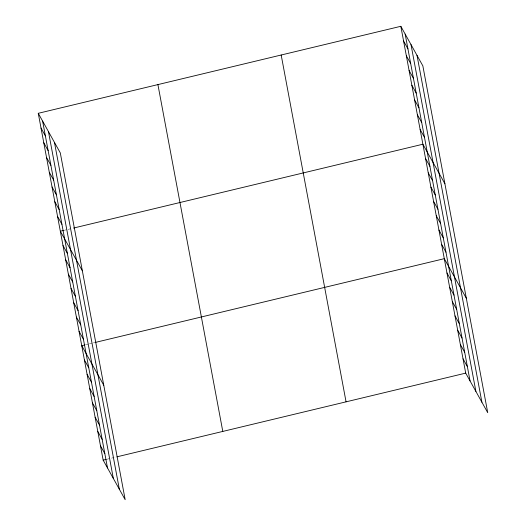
<?xml version="1.0" encoding="UTF-8"?>
<svg xmlns="http://www.w3.org/2000/svg" width="526" height="526" viewBox="0 0 526 526"><rect width="100%" height="100%" fill="white"/><g stroke="black" fill="none" stroke-linecap="round" stroke-linejoin="round"><path stroke-width="0.39" stroke-dasharray="2.63 1.97" d="M64.211 230.296L67.321 229.553M68.097 229.362L71.207 228.619M85.626 344.747L88.736 344.004M89.512 343.813L92.615 343.07M93.398 342.886L94.95 342.511M107.034 459.198L116.358 456.962"/><path stroke-width="0.79" d="M38.267 113.307L60.293 152.875L125.175 499.7L103.155 460.132L38.267 113.307L400.825 26.3L422.845 65.868L487.733 412.693L465.707 373.125L400.825 26.3M63.436 230.48L60.332 231.23L82.352 270.798M73.535 228.06L422.884 144.223L444.911 183.784M84.85 344.938L81.74 345.681L103.767 385.249M95.725 342.327L444.299 258.674L466.319 298.242M103.155 460.132L106.259 459.389M117.14 456.778L465.707 373.125M403.58 41.041L407.933 48.852M406.342 55.782L410.688 63.593M409.096 70.517L413.443 78.335M411.851 85.258L416.204 93.069M414.613 99.999L418.959 107.81M417.368 114.74L421.72 122.551M420.129 129.481L424.475 137.293M425.56 158.53L429.906 166.341M428.236 172.83L432.589 180.648M430.912 187.138L435.265 194.949M433.588 201.445L437.941 209.256M436.264 215.752L440.617 223.563M438.94 230.059L443.293 237.87M441.623 244.366L445.969 252.178M446.975 272.981L451.321 280.792M449.651 287.288L453.997 295.099M452.327 301.589L456.673 309.406M455.003 315.896L459.349 323.714M457.679 330.203L462.025 338.014M460.355 344.51L464.701 352.321M463.031 358.817L467.377 366.629M41.028 128.048L45.374 135.859M43.783 142.789L48.129 150.6M46.544 157.53L50.891 165.342M49.299 172.272L53.645 180.083M52.054 187.006L56.407 194.824M54.816 201.747L59.162 209.558M57.571 216.488L61.923 224.3M63.008 245.537L67.354 253.348M65.684 259.844L70.03 267.655M68.36 274.151L72.706 281.962M71.036 288.452L75.382 296.269M73.712 302.759L78.058 310.577M76.388 317.066L80.734 324.877M79.064 331.373L83.41 339.185M84.416 359.988L88.769 367.799M87.092 374.295L91.445 382.106M89.768 388.602L94.121 396.413M92.444 402.909L96.797 410.721M95.121 417.217L99.473 425.028M97.803 431.517L102.149 439.335M100.479 445.824L104.825 453.636M417.013 55.388L481.901 402.212M411.003 44.592L475.892 391.416M405.171 34.111L470.053 380.936M281.18 55.013L346.062 401.838M157.912 84.594L222.794 431.419M54.461 142.395L119.343 489.219M48.451 131.599L113.333 478.423M42.619 121.118L107.501 467.943"/></g></svg>
